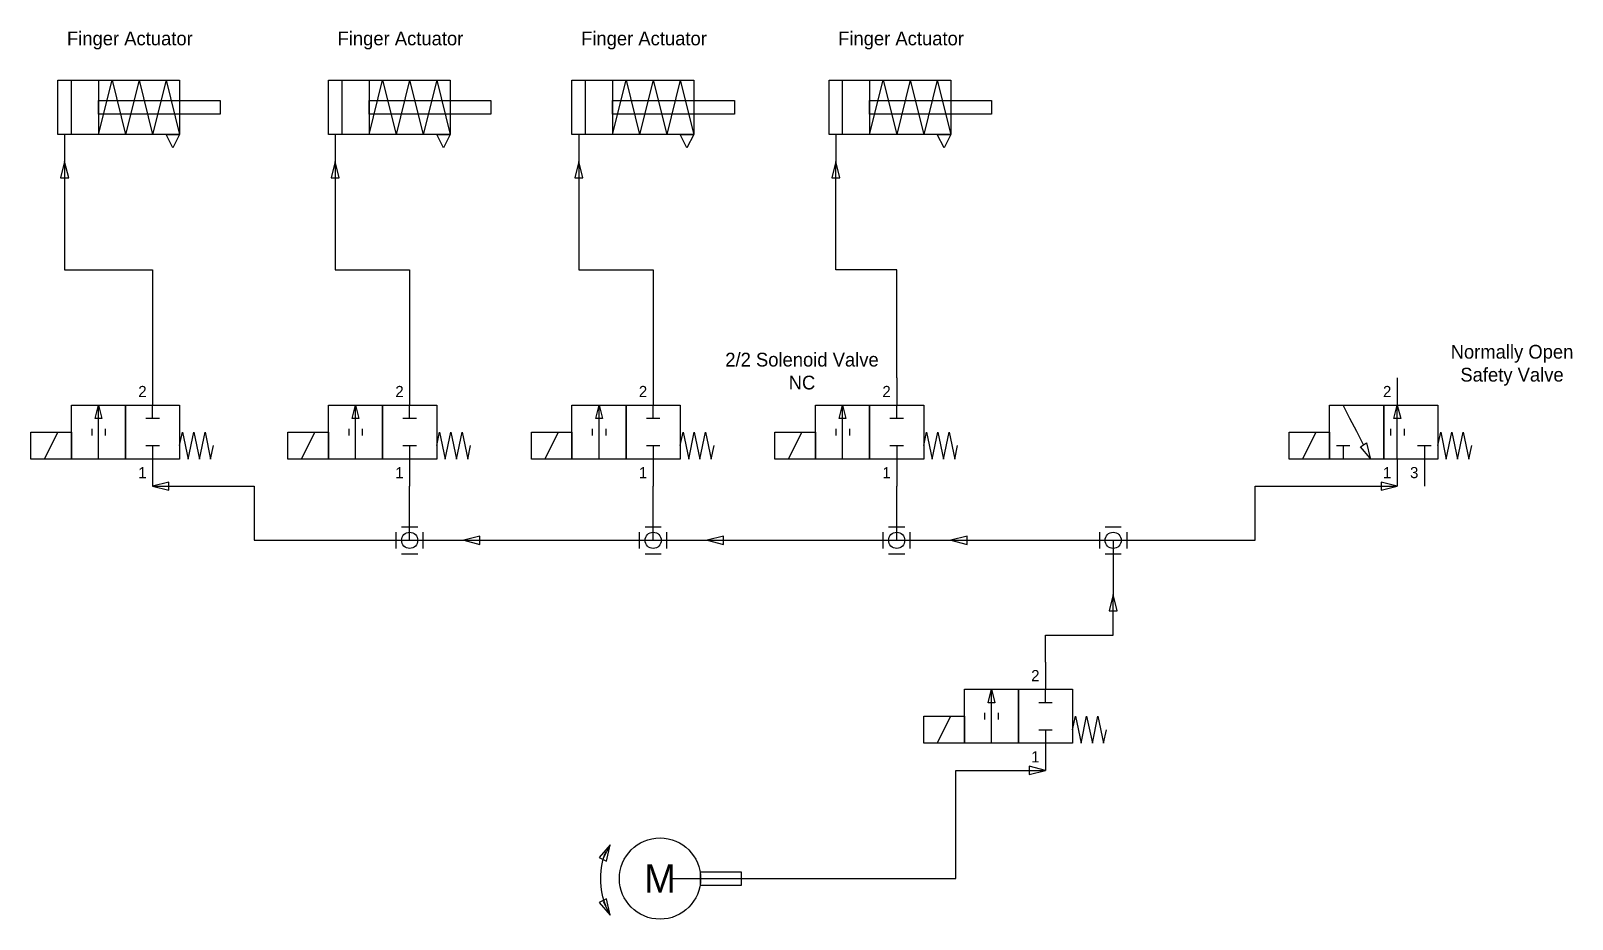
# Model space of a CAD drawing. Extents: x 22 to 250, y 50 to 181.
import ezdxf

# ---------------------------------------------------------------- set-up
doc = ezdxf.new("R2010")
doc.units = 0
doc.layers.get('0').update_dxf_attribs({"linetype": 'CONTINUOUS'})
doc.layers.add('1-texts', color=2, linetype='CONTINUOUS')
doc.layers.add('3-links', color=7, linetype='CONTINUOUS')

msp = doc.modelspace()

# ---------------------------------------------------------------- linework, layer by layer
for points in [[(26, 174), (44, 174), (44, 166), (26, 166)], [(28, 174), (32, 174), (32, 166), (28, 166)], [(66, 174), (84, 174), (84, 166), (66, 166)], [(68, 174), (72, 174), (72, 166), (68, 166)], [(102, 174), (120, 174), (120, 166), (102, 166)], [(104, 174), (108, 174), (108, 166), (104, 166)], [(140, 174), (158, 174), (158, 166), (140, 166)], [(142, 174), (146, 174), (146, 166), (142, 166)], [(32, 171), (50, 171), (50, 169), (32, 169)], [(72, 171), (90, 171), (90, 169), (72, 169)], [(108, 171), (126, 171), (126, 169), (108, 169)], [(146, 171), (164, 171), (164, 169), (146, 169)], [(44, 166), (43, 164), (42, 166)], [(84, 166), (83, 164), (82, 166)], [(120, 166), (119, 164), (118, 166)], [(158, 166), (157, 164), (156, 166)], [(28, 126), (36, 126), (36, 118), (28, 118)], [(32, 126), (32.5, 124), (31.5, 124), (32, 126)], [(36, 126), (44, 126), (44, 118), (36, 118)], [(66, 126), (74, 126), (74, 118), (66, 118)], [(70, 126), (70.5, 124), (69.5, 124), (70, 126)], [(74, 126), (82, 126), (82, 118), (74, 118)], [(102, 126), (110, 126), (110, 118), (102, 118)], [(106, 126), (106.5, 124), (105.5, 124), (106, 126)], [(110, 126), (118, 126), (118, 118), (110, 118)], [(138, 126), (146, 126), (146, 118), (138, 118)], [(142, 126), (142.5, 124), (141.5, 124), (142, 126)], [(146, 126), (154, 126), (154, 118), (146, 118)], [(214, 126), (222, 126), (222, 118), (214, 118)], [(222, 126), (230, 126), (230, 118), (222, 118)], [(224, 126), (224.5, 124), (223.5, 124), (224, 126)], [(22, 122), (28, 122), (28, 118), (22, 118)], [(60, 122), (66, 122), (66, 118), (60, 118)], [(96, 122), (102, 122), (102, 118), (96, 118)], [(132, 122), (138, 122), (138, 118), (132, 118)], [(208, 122), (214, 122), (214, 118), (208, 118)], [(220, 118.14), (218.57, 119.82), (219.43, 120.39), (220, 118.14)], [(160, 84), (168, 84), (168, 76), (160, 76)], [(164, 84), (164.5, 82), (163.5, 82), (164, 84)], [(168, 84), (176, 84), (176, 76), (168, 76)], [(154, 80), (160, 80), (160, 76), (154, 76)], [(107.62, 61), (106.01, 59.12), (107.08, 58.59)], [(121.01, 57), (127.01, 57), (127.01, 55), (121.01, 55)], [(107.62, 50.59), (107.08, 53), (106.01, 52.47)]]:
    msp.add_lwpolyline(points, close=True)
for points in [[(32, 166), (34, 174)], [(34, 174), (36, 166)], [(38, 174), (36, 166)], [(38, 174), (40, 166)], [(42, 174), (40, 166)], [(42, 174), (44, 166)], [(72, 166), (74, 174)], [(74, 174), (76, 166)], [(78, 174), (76, 166)], [(78, 174), (80, 166)], [(82, 174), (80, 166)], [(82, 174), (84, 166)], [(108, 166), (110, 174)], [(110, 174), (112, 166)], [(114, 174), (112, 166)], [(114, 174), (116, 166)], [(118, 174), (116, 166)], [(118, 174), (120, 166)], [(146, 166), (148, 174)], [(148, 174), (150, 166)], [(152, 174), (150, 166)], [(152, 174), (154, 166)], [(156, 174), (154, 166)], [(156, 174), (158, 166)], [(27, 165.96), (27, 161.96)], [(67, 165.96), (67, 161.96)], [(103, 165.96), (103, 161.96)], [(141, 165.96), (141, 161.96)], [(40, 130), (40, 126)], [(78, 130), (78, 126)], [(114, 130), (114, 126)], [(150, 130), (150, 126)], [(224, 130), (224, 126)], [(32, 118), (32, 126)], [(40, 124), (40, 126)], [(70, 118), (70, 126)], [(78, 124), (78, 126)], [(106, 118), (106, 126)], [(114, 124), (114, 126)], [(142, 118), (142, 126)], [(150, 124), (150, 126)], [(217, 124.03), (216, 126)], [(224, 118), (224, 126)], [(41, 124), (39, 124)], [(79, 124), (77, 124)], [(115, 124), (113, 124)], [(151, 124), (149, 124)], [(218, 122.07), (217, 124.03)], [(24, 118), (26, 122)], [(31, 122.5), (31, 121.5)], [(33, 122.5), (33, 121.5)], [(44, 120), (44.42, 122)], [(44.42, 122), (45.25, 118)], [(45.25, 118), (46.08, 122)], [(46.08, 122), (46.92, 118)], [(46.92, 118), (47.75, 122)], [(47.75, 122), (48.58, 118)], [(62, 118), (64, 122)], [(69, 122.5), (69, 121.5)], [(71, 122.5), (71, 121.5)], [(82, 120), (82.42, 122)], [(82.42, 122), (83.25, 118)], [(83.25, 118), (84.08, 122)], [(84.08, 122), (84.92, 118)], [(84.92, 118), (85.75, 122)], [(85.75, 122), (86.58, 118)], [(98, 118), (100, 122)], [(105, 122.5), (105, 121.5)], [(107, 122.5), (107, 121.5)], [(118, 120), (118.42, 122)], [(118.42, 122), (119.25, 118)], [(119.25, 118), (120.08, 122)], [(120.08, 122), (120.92, 118)], [(120.92, 118), (121.75, 122)], [(121.75, 122), (122.58, 118)], [(134, 118), (136, 122)], [(141, 122.5), (141, 121.5)], [(143, 122.5), (143, 121.5)], [(154, 120), (154.42, 122)], [(154.42, 122), (155.25, 118)], [(155.25, 118), (156.08, 122)], [(156.08, 122), (156.92, 118)], [(156.92, 118), (157.75, 122)], [(157.75, 122), (158.58, 118)], [(210, 118), (212, 122)], [(219, 120.11), (218, 122.07)], [(223, 122.5), (223, 121.5)], [(225, 122.5), (225, 121.5)], [(230, 120), (230.42, 122)], [(230.42, 122), (231.25, 118)], [(231.25, 118), (232.08, 122)], [(232.08, 122), (232.92, 118)], [(232.92, 118), (233.75, 122)], [(233.75, 122), (234.58, 118)], [(39, 120), (41, 120)], [(40, 120), (40, 118)], [(48.58, 118), (49, 120)], [(77, 120), (79, 120)], [(78, 120), (78, 118)], [(86.58, 118), (87, 120)], [(113, 120), (115, 120)], [(114, 120), (114, 118)], [(122.58, 118), (123, 120)], [(149, 120), (151, 120)], [(150, 120), (150, 118)], [(158.58, 118), (159, 120)], [(215, 120), (217, 120)], [(216, 120), (216, 118)], [(227, 120), (229, 120)], [(228, 120), (228, 118)], [(234.58, 118), (235, 120)], [(40, 118), (40, 114)], [(78, 118), (78, 114)], [(114, 118), (114, 114)], [(150, 118), (150, 114)], [(224, 118), (224, 114)], [(228, 118), (228, 114)], [(78, 106), (78, 114)], [(114, 106), (114, 114)], [(150, 106), (150, 114)], [(76, 104.8), (76, 107.2)], [(76.8, 108), (79.2, 108)], [(80, 104.8), (80, 107.2)], [(112, 104.8), (112, 107.2)], [(112.8, 108), (115.2, 108)], [(116, 104.8), (116, 107.2)], [(148, 104.8), (148, 107.2)], [(148.8, 108), (151.2, 108)], [(152, 104.8), (152, 107.2)], [(180, 107.2), (180, 104.8)], [(180.8, 108), (183.2, 108)], [(184, 107.2), (184, 104.8)], [(70, 106), (86, 106)], [(106, 106), (122, 106)], [(142, 106), (158, 106)], [(174, 106), (190, 106)], [(182, 106), (182, 98)], [(76.8, 104), (79.2, 104)], [(112.8, 104), (115.2, 104)], [(148.8, 104), (151.2, 104)], [(180.8, 104), (183.2, 104)], [(172, 88), (172, 84)], [(164, 76), (164, 84)], [(172, 82), (172, 84)], [(156, 76), (158, 80)], [(163, 80.5), (163, 79.5)], [(165, 80.5), (165, 79.5)], [(173, 82), (171, 82)], [(176, 78), (176.42, 80)], [(176.42, 80), (177.25, 76)], [(177.25, 76), (178.08, 80)], [(178.08, 80), (178.92, 76)], [(178.92, 76), (179.75, 80)], [(179.75, 80), (180.58, 76)], [(171, 78), (173, 78)], [(172, 78), (172, 76)], [(180.58, 76), (181, 78)], [(172, 76), (172, 72)], [(107.62, 61), (106.62, 59)], [(106.62, 52.59), (107.62, 50.59)]]:
    msp.add_lwpolyline(points)
for centre, radius in [((78, 106), 1.2), ((114, 106), 1.2), ((150, 106), 1.2), ((182, 106), 1.2), ((115.01, 56), 6)]:
    msp.add_circle(centre, radius)
msp.add_open_spline([(107.03, 51.99), (106.01, 54), (106.01, 58), (107.03, 59.99)], degree=3)
at = {"layer": '3-links'}
for points in [[(27, 162), (26.4, 159.6), (27.6, 159.6)], [(67, 162), (66.4, 159.6), (67.6, 159.6)], [(103, 162), (102.4, 159.6), (103.6, 159.6)], [(141, 162), (140.4, 159.6), (141.6, 159.6)], [(40, 114), (42.4, 113.4), (42.4, 114.6)], [(224, 114), (221.6, 114.6), (221.6, 113.4)], [(86, 106), (88.4, 105.4), (88.4, 106.6)], [(122, 106), (124.4, 105.4), (124.4, 106.6)], [(158, 106), (160.4, 105.4), (160.4, 106.6)], [(182, 98), (181.4, 95.6), (182.6, 95.6)], [(172, 72), (169.6, 72.6), (169.6, 71.4)]]:
    msp.add_lwpolyline(points, close=True, dxfattribs=at)
for points in [[(27, 162), (27, 146), (40, 146), (40, 130)], [(67, 162), (67, 146), (78, 146), (78, 130)], [(103, 162), (103, 146), (114, 146), (114, 130)], [(150, 130), (150, 146), (141, 146), (141, 162)], [(40, 114), (55, 114), (55, 106), (70, 106)], [(190, 106), (203, 106), (203, 114), (224, 114)], [(86, 106), (106, 106)], [(122, 106), (142, 106)], [(158, 106), (174, 106)], [(172, 88), (172, 92), (182, 92), (182, 98)], [(116.51, 56), (158.75, 56), (158.75, 72), (172, 72)]]:
    msp.add_lwpolyline(points, dxfattribs=at)

# ---------------------------------------------------------------- texts
at = {"layer": '1-texts', "attachment_point": 5}
for s, insert, char_height in [('Finger Actuator', (36.64, 179.88), 2.034), ('Finger Actuator', (76.64, 179.88), 2.034), ('Finger Actuator', (112.64, 179.88), 2.034), ('Finger Actuator', (150.64, 179.88), 2.034), ('Normally Open \\PSafety Valve', (240.96, 131.87), 2.034), ('2/2 Solenoid Valve\\PNC', (136, 131), 2.034), ('2', (38.5, 128), 1.65), ('2', (76.5, 128), 1.65), ('2', (112.5, 128), 1.65), ('2', (148.5, 128), 1.65), ('2', (222.5, 128), 1.65), ('1', (38.5, 116), 1.65), ('1', (76.5, 116), 1.65), ('1', (112.5, 116), 1.65), ('1', (148.5, 116), 1.65), ('1', (222.5, 116), 1.65), ('3', (226.5, 116), 1.65), ('2', (170.5, 86), 1.65), ('1', (170.5, 74), 1.65), ('M', (115.01, 56), 4.19)]:
    msp.add_mtext(s, dxfattribs=dict(at, insert=insert, char_height=char_height))

doc.saveas('drawing.dxf')
